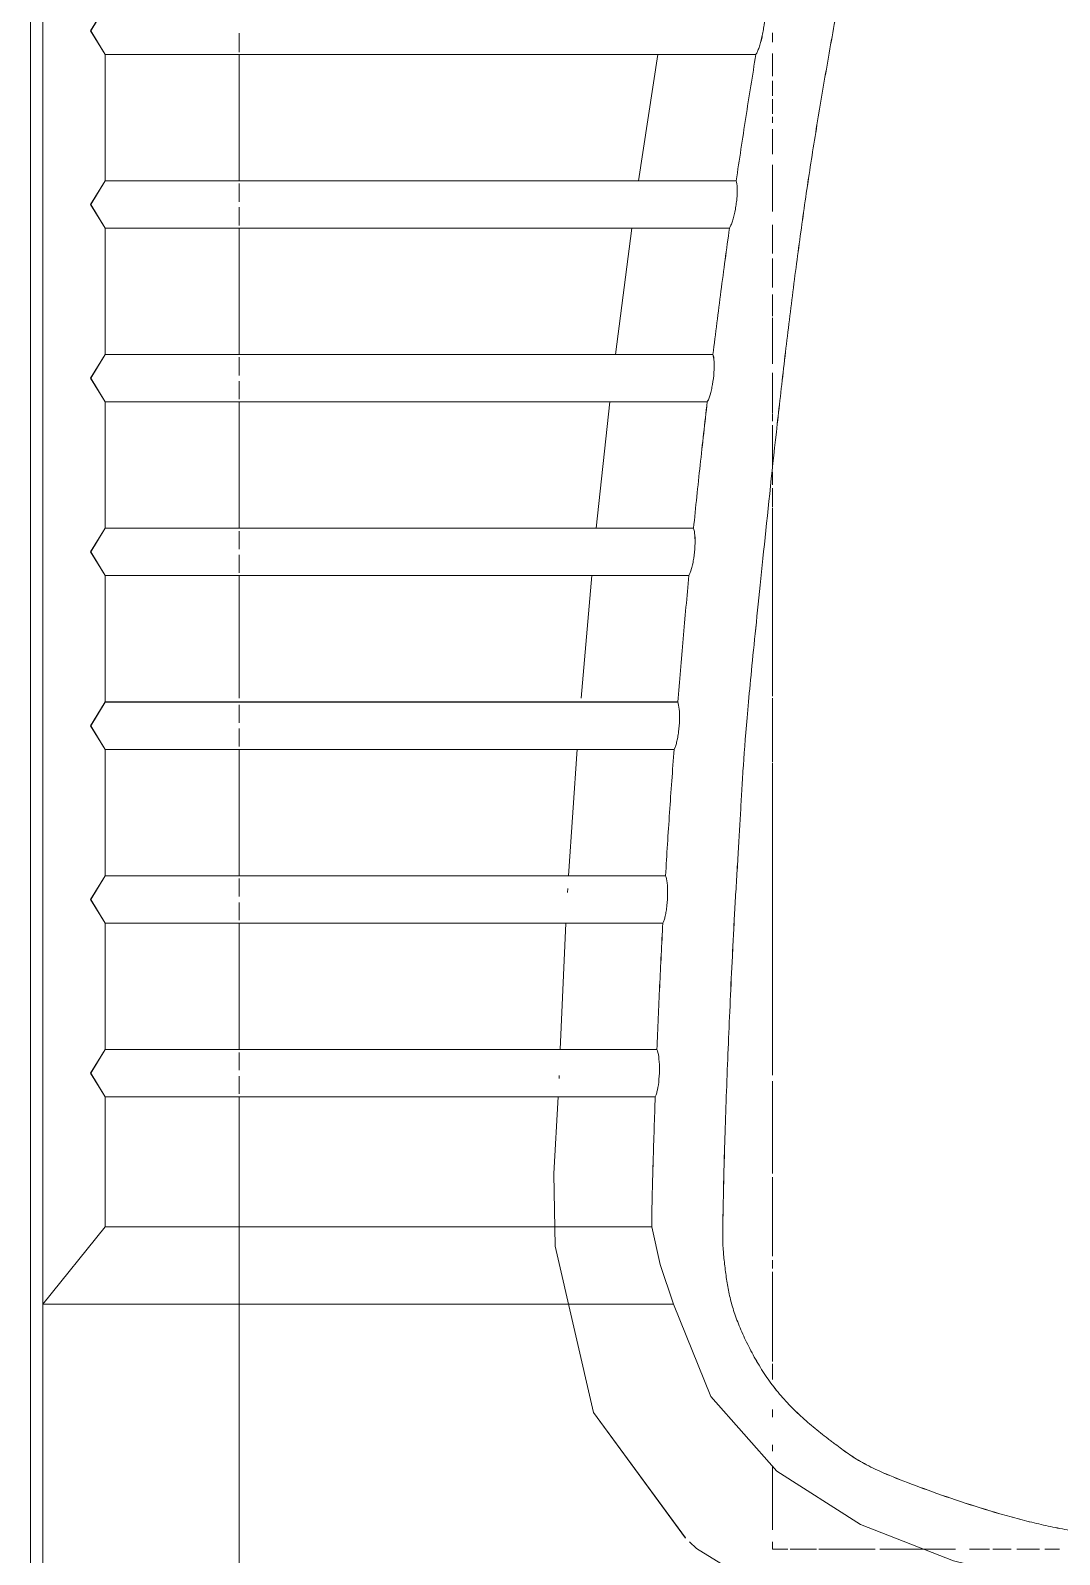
# Model space of a CAD drawing. Header units: millimetres. Extents: x -4000 to 187956, y -58990 to 162485.
# Drawn here: x 2590.6 to 2788.2, y 77824 to 78116.6 of the extents above; entities that cross this region are included whole.
import ezdxf

# ---------------------------------------------------------------- set-up
doc = ezdxf.new("R2010")
doc.units = ezdxf.units.MM
doc.layers.add('P-SANR-FIXT', color=6, linetype='Continuous', lineweight=9)

# ---------------------------------------------------------------- blocks, each defined once
blk = doc.blocks.new('WCPan-SquattingPan-Vitra-ArkitektSeries-5952 - CMPX502N-V873-FFS - TANG 1')
at = {"layer": 'P-SANR-FIXT', "color": 250}
for p, q in [((-252.96, 390.25), (-252.96, -212.38)), ((-250.56, 314.32), (-250.56, -77.95)), ((-238.61, 162), (-113.66, 162)), ((-238.61, 162), (-238.61, 137.74)), ((-117.44, 137.74), (-238.61, 137.74)), ((-238.61, 128.65), (-118.74, 128.65)), ((-238.61, 128.65), (-238.61, 104.39)), ((-121.92, 104.39), (-238.61, 104.39)), ((-238.61, 95.3), (-123, 95.3)), ((-238.61, 95.3), (-238.61, 71.04)), ((-125.64, 71.04), (-238.61, 71.04)), ((-238.61, 61.94), (-126.53, 61.94)), ((-238.61, 61.94), (-238.61, 37.68)), ((-128.66, 37.68), (-238.61, 37.68)), ((-238.61, 28.59), (-129.37, 28.59)), ((-238.61, 28.59), (-238.61, 4.33)), ((-131.02, 4.33), (-238.61, 4.33)), ((-238.61, -4.77), (-131.54, -4.77)), ((-238.61, -4.77), (-238.61, -29.03)), ((-132.67, -29.03), (-238.61, -29.03)), ((-238.61, -38.12), (-133, -38.12)), ((-238.61, -38.12), (-238.61, -63.05)), ((-250.56, -77.95), (-238.61, -63.05)), ((-238.61, -63.05), (-133.65, -63.05)), ((-129.51, -77.95), (-250.56, -77.95)), ((-250.56, -77.95), (-250.56, -212.38))]:
    blk.add_line(p, q, dxfattribs=at)
at = {"layer": 'P-SANR-FIXT', "color": 253}
for p, q in [((-212.88, 162.47), (-212.88, 166.05)), ((-212.88, 137.74), (-212.88, 162)), ((-136.22, 137.75), (-132.5, 162.01)), ((-212.88, 133.7), (-212.88, 137.24)), ((-212.88, 129.14), (-212.88, 132.68)), ((-212.88, 104.39), (-212.88, 128.65)), ((-140.63, 104.4), (-137.5, 128.65)), ((-212.88, 100.36), (-212.88, 103.87)), ((-212.88, 95.8), (-212.88, 99.3)), ((-212.88, 71.04), (-212.88, 95.3)), ((-144.31, 71.03), (-141.71, 95.3)), ((-110.49, 78.73), (-110.49, 75.1)), ((-110.49, 74.91), (-110.49, 38.82)), ((-212.88, 67.03), (-212.88, 70.5)), ((-212.88, 62.47), (-212.88, 65.93)), ((-212.88, 38.41), (-212.88, 61.94)), ((-147.25, 38.44), (-145.19, 61.94)), ((-110.49, 38.41), (-110.49, 26.21)), ((-212.88, 33.69), (-212.88, 37.13)), ((-212.88, 29.13), (-212.88, 32.57)), ((-212.88, 4.33), (-212.88, 28.59)), ((-149.63, 4.32), (-148.01, 28.61)), ((-110.49, 26.01), (-110.49, -33.94)), ((-212.88, 0.35), (-212.88, 3.77)), ((-149.82, 1.1), (-149.77, 1.91)), ((-212.88, -4.22), (-212.88, -0.8)), ((-212.88, -29.03), (-212.88, -4.77)), ((-151.27, -29.02), (-150.15, -4.79)), ((-212.88, -33), (-212.88, -29.59)), ((-212.88, -37.56), (-212.88, -34.16)), ((-151.47, -34.6), (-151.45, -33.99)), ((-110.49, -35.13), (-110.49, -52.84)), ((-212.88, -199.94), (-212.88, -38.12)), ((-152.48, -52.83), (-151.63, -38.12)), ((-110.49, -53.53), (-110.49, -68.7)), ((-110.49, -69.46), (-110.49, -71.1)), ((-110.49, -71.72), (-110.49, -88.92)), ((-110.49, -89.35), (-110.49, -92.35))]:
    blk.add_line(p, q, dxfattribs=at)
at = {"layer": 'P-SANR-FIXT', "color": 254}
for p, q in [((-110.49, 166.17), (-110.49, 164.33)), ((-110.49, 162.15), (-110.49, 157.84)), ((-110.49, 156.95), (-110.49, 154.08)), ((-110.49, 153.42), (-110.49, 150.57)), ((-110.49, 150.05), (-110.49, 148.86)), ((-110.49, 147.63), (-110.49, 142.85)), ((-110.49, 140.79), (-110.49, 131.88)), ((-110.49, 129.27), (-110.49, 123.78)), ((-110.49, 122.83), (-110.49, 117.29)), ((-110.49, 115.92), (-110.49, 111.78)), ((-110.49, 111.42), (-110.49, 102.62)), ((-110.49, 100.9), (-110.49, 93.16)), ((-110.49, 93.01), (-110.49, 91.6)), ((-110.49, 90.81), (-110.49, 82.98)), ((-110.49, 81.79), (-110.49, 79.39)), ((-110.49, -98.13), (-110.49, -99.61)), ((-110.49, -104.9), (-110.49, -106.17)), ((-110.49, -109), (-110.49, -121.25)), ((-110.49, -123.57), (-110.49, -124.95)), ((-107.53, -124.95), (-110.49, -124.95)), ((-102.01, -124.95), (-107.06, -124.95)), ((-90.77, -124.95), (-101.59, -124.95)), ((-75.34, -124.95), (-89.89, -124.95)), ((-68.79, -124.95), (-72.67, -124.95)), ((-64.64, -124.95), (-68.19, -124.95)), ((-59.19, -124.95), (-63.54, -124.95)), ((-55.39, -124.95), (-58.16, -124.95))]:
    blk.add_line(p, q, dxfattribs=at)
at = {"layer": 'P-SANR-FIXT', "color": 250, "flags": 128}
for points in [[(-238.61, 171.1), (-241.4, 166.55), (-238.61, 162)], [(-238.61, 137.74), (-241.4, 133.2), (-238.61, 128.65)], [(-238.61, 104.39), (-241.4, 99.84), (-238.61, 95.3)], [(-238.61, 71.04), (-241.4, 66.49), (-238.61, 61.94)], [(-238.61, 37.68), (-241.4, 33.13), (-238.61, 28.59)], [(-238.61, 4.33), (-241.4, -0.22), (-238.61, -4.77)], [(-238.61, -29.03), (-241.4, -33.57), (-238.61, -38.12)], [(-133.65, -63.06), (-132.07, -70.29), (-129.51, -77.95)], [(-129.51, -77.95), (-122.31, -95.64), (-109.64, -109.96), (-93.56, -120.23), (-75.73, -127.21), (-57.15, -131.73), (-38.22, -134.5), (-19.05, -135.95), (0, -136.38)]]:
    blk.add_lwpolyline(points, dxfattribs=at)
at = {"layer": 'P-SANR-FIXT', "color": 253, "flags": 128}
for points in [[(-127.19, -122.81), (-144.85, -98.72), (-152.19, -66.81), (-152.48, -52.9)], [(-66.3, -151.6), (-97.11, -142.05), (-125.05, -124.81), (-126.42, -123.54)]]:
    blk.add_lwpolyline(points, dxfattribs=at)
at = {"layer": 'P-SANR-FIXT', "color": 250}
for points, knots in [([(0, -125.43), (-5, -125.49), (-12.48, -125.39), (-22.41, -124.89), (-29.83, -124.31), (-37.27, -123.6), (-44.72, -122.74), (-50.87, -121.81), (-55.74, -120.91), (-59.33, -120.14), (-62.99, -119.24), (-68.07, -117.83), (-74.48, -115.82), (-81.64, -113.31), (-87.62, -111.02), (-91.77, -109.17), (-94.76, -107.48), (-96.78, -106.05), (-98.24, -104.94), (-99.12, -104.27), (-100.05, -103.57), (-101.25, -102.65), (-103.13, -101.12), (-105.41, -99.11), (-107.97, -96.54), (-110.28, -93.84), (-112.35, -90.87), (-114.24, -87.67), (-115.87, -84.42), (-117.23, -81.3), (-118.22, -78.41), (-118.9, -75.6), (-119.29, -73.25), (-119.54, -71.34), (-119.72, -69.84), (-119.87, -68.43), (-120, -66.8), (-120.06, -64.86), (-120.01, -61.98), (-119.92, -57.74), (-119.79, -51.56), (-119.56, -44.17), (-119.28, -36.03), (-118.95, -27.84), (-118.59, -19.7), (-118.26, -12.58), (-117.96, -6.71), (-117.72, -2.21), (-117.5, 1.64), (-117.31, 4.76), (-117.15, 7.15), (-117.01, 9.49), (-116.84, 12.43), (-116.64, 15.92), (-116.42, 20.03), (-116.07, 25.77), (-115.47, 34.04), (-114.14, 47.68), (-112.11, 67.27), (-110.06, 86.83), (-108.18, 103.26), (-106.67, 115.71), (-105.33, 125.94), (-104.2, 133.91), (-103.34, 139.7), (-102.43, 145.49), (-101.12, 153.5), (-99.34, 163.8), (-97.05, 176.38), (-94.68, 188.88), (-92.31, 201.03), (-90, 212.53), (-87.84, 223.11), (-86.23, 230.87), (-85.05, 236.41), (-83.88, 241.7), (-82.46, 247.76), (-80.84, 254.24), (-78.81, 261.93), (-77.01, 268.32), (-75.69, 273.02), (-75.02, 275.49), (-74.56, 277.26), (-74.15, 278.85), (-73.68, 280.62), (-73.24, 282.3), (-72.87, 283.64), (-72.63, 284.48), (-72.45, 285.02), (-72.3, 285.45), (-72.14, 285.92), (-71.89, 286.73), (-71.61, 287.68), (-71.39, 288.44), (-71.19, 289.15), (-70.99, 289.81), (-70.78, 290.45), (-70.54, 291.12), (-70.31, 291.73), (-70.12, 292.19), (-70, 292.47), (-69.9, 292.68), (-69.81, 292.91), (-69.69, 293.2), (-69.48, 293.73), (-69.21, 294.51), (-68.87, 295.48), (-68.35, 296.82), (-67.67, 298.23), (-66.81, 299.51), (-66.22, 300.25), (-65.73, 300.82), (-65.18, 301.4), (-64.39, 302.23), (-62.85, 303.76), (-60.28, 306.11), (-57.41, 308.36), (-55.05, 309.93), (-53.28, 310.94), (-51.51, 311.78), (-49.1, 312.78), (-45.97, 313.77), (-42.63, 314.54), (-40.15, 315), (-38.69, 315.25), (-37.21, 315.49), (-35.25, 315.76), (-31.89, 316.08), (-27.44, 316.33), (-22.03, 316.49), (-17.03, 316.62), (-12.49, 316.73), (-6.63, 316.75), (-2.57, 316.65), (0, 316.53)], [-1, -1, -1, -1, -0.97619, -0.964286, -0.952381, -0.940476, -0.928571, -0.916667, -0.910714, -0.904762, -0.89881, -0.892857, -0.880952, -0.869048, -0.857143, -0.845238, -0.833333, -0.821429, -0.815476, -0.8125, -0.809524, -0.803571, -0.797619, -0.785714, -0.77381, -0.761905, -0.75, -0.738095, -0.72619, -0.714286, -0.702381, -0.690476, -0.678571, -0.672619, -0.666667, -0.660714, -0.654762, -0.642857, -0.630952, -0.619048, -0.607143, -0.595238, -0.583333, -0.571429, -0.559524, -0.547619, -0.541667, -0.535714, -0.529762, -0.526786, -0.52381, -0.520833, -0.517857, -0.511905, -0.505952, -0.5, -0.488095, -0.47619, -0.464286, -0.452381, -0.446429, -0.440476, -0.434524, -0.431548, -0.428571, -0.425595, -0.422619, -0.416667, -0.410714, -0.404762, -0.39881, -0.392857, -0.386905, -0.380952, -0.377976, -0.375, -0.369048, -0.363095, -0.357143, -0.345238, -0.339286, -0.33631, -0.333333, -0.330357, -0.327381, -0.321429, -0.315476, -0.309524, -0.303571, -0.297619, -0.291667, -0.285714, -0.279762, -0.27381, -0.267857, -0.261905, -0.255952, -0.25, -0.244048, -0.241071, -0.239583, -0.238095, -0.236607, -0.235119, -0.232143, -0.22619, -0.220238, -0.214286, -0.202381, -0.196429, -0.193452, -0.190476, -0.1875, -0.184524, -0.178571, -0.166667, -0.154762, -0.14881, -0.142857, -0.136905, -0.130952, -0.119048, -0.107143, -0.10119, -0.098214, -0.095238, -0.089286, -0.083333, -0.071429, -0.059524, -0.047619, -0.035714, -0.02381, 0, 0, 0, 0]), ([(-113.66, 162), (-113.56, 162.16), (-113.36, 162.55), (-113.05, 163.33), (-112.75, 164.27), (-112.49, 165.34), (-112.26, 166.48), (-112.04, 168.01), (-111.92, 169.81), (-112.03, 170.78), (-112.13, 171.1)], [0, 0, 0, 0, 0.1, 0.2, 0.3, 0.4, 0.5, 0.6, 0.8, 1, 1, 1, 1]), ([(-118.74, 128.65), (-118.64, 128.81), (-118.45, 129.19), (-118.16, 129.97), (-117.89, 130.92), (-117.65, 131.99), (-117.46, 133.13), (-117.27, 134.67), (-117.2, 136.46), (-117.33, 137.43), (-117.44, 137.74)], [0, 0, 0, 0, 0.1, 0.2, 0.3, 0.4, 0.5, 0.6, 0.8, 1, 1, 1, 1]), ([(-123, 95.3), (-122.91, 95.45), (-122.73, 95.84), (-122.45, 96.62), (-122.21, 97.57), (-121.92, 99), (-121.68, 100.97), (-121.65, 103.11), (-121.8, 104.07), (-121.92, 104.39)], [0, 0, 0, 0, 0.1, 0.2, 0.3, 0.4, 0.6, 0.8, 1, 1, 1, 1]), ([(-126.53, 61.94), (-126.44, 62.1), (-126.26, 62.49), (-126.01, 63.27), (-125.78, 64.22), (-125.52, 65.66), (-125.33, 67.62), (-125.34, 69.76), (-125.52, 70.72), (-125.64, 71.04)], [0, 0, 0, 0, 0.1, 0.2, 0.3, 0.4, 0.6, 0.8, 1, 1, 1, 1]), ([(-129.37, 28.59), (-129.29, 28.74), (-129.12, 29.13), (-128.88, 29.92), (-128.67, 30.87), (-128.45, 32.31), (-128.29, 34.28), (-128.35, 36.41), (-128.54, 37.37), (-128.66, 37.68)], [0, 0, 0, 0, 0.1, 0.2, 0.3, 0.4, 0.6, 0.8, 1, 1, 1, 1]), ([(-131.54, -4.77), (-131.45, -4.61), (-131.29, -4.22), (-131.07, -3.43), (-130.88, -2.47), (-130.69, -1.03), (-130.57, 0.94), (-130.67, 3.06), (-130.88, 4.01), (-131.02, 4.33)], [0, 0, 0, 0, 0.1, 0.2, 0.3, 0.4, 0.6, 0.8, 1, 1, 1, 1]), ([(-133, -38.12), (-132.92, -37.97), (-132.77, -37.58), (-132.49, -36.52), (-132.24, -34.77), (-132.15, -32.41), (-132.3, -30.29), (-132.53, -29.34), (-132.67, -29.03)], [0, 0, 0, 0, 0.1, 0.2, 0.4, 0.6, 0.8, 1, 1, 1, 1]), ([(-133, -38.12), (-133.07, -40.1), (-133.2, -44.17), (-133.37, -49.49), (-133.49, -53.87), (-133.61, -58.03), (-133.65, -61.03), (-133.65, -63.06)], [0, 0, 0, 0, 0.25, 0.5, 0.625, 0.75, 1, 1, 1, 1])]:
    blk.add_open_spline(points, degree=3, knots=knots, dxfattribs=at)
for points in [[(-113.66, 162.01), (-114.33, 157.97), (-115.62, 149.89), (-116.85, 141.8), (-117.44, 137.75)], [(-118.74, 128.65), (-119.3, 124.61), (-120.4, 116.53), (-121.42, 108.44), (-121.92, 104.39)], [(-123, 95.3), (-123.47, 91.26), (-124.38, 83.17), (-125.23, 75.08), (-125.64, 71.04)], [(-126.53, 61.94), (-126.91, 57.92), (-127.65, 49.83), (-128.34, 41.67), (-128.66, 37.68)], [(-129.37, 28.59), (-129.68, 24.55), (-130.26, 16.46), (-130.78, 8.36), (-131.02, 4.33)], [(-131.54, -4.77), (-131.75, -8.81), (-132.16, -16.9), (-132.51, -24.99), (-132.67, -29.03)]]:
    blk.add_open_spline(points, degree=3, dxfattribs=at)
blk = doc.blocks.new('CMF2_NHAXUONG_A_rvt-1-FFS - TANG 1')
at = {"layer": 'P-SANR-FIXT', "color": 250}
for p, q in [((2590.58, 78340.25), (2590.58, 77737.63)), ((2592.98, 78264.33), (2592.98, 77872.05)), ((2604.93, 78112.01), (2729.88, 78112.01)), ((2604.93, 78112.01), (2604.93, 78087.75)), ((2726.1, 78087.75), (2604.93, 78087.75)), ((2604.93, 78078.65), (2724.8, 78078.65)), ((2604.93, 78078.65), (2604.93, 78054.39)), ((2721.62, 78054.39), (2604.93, 78054.39)), ((2604.93, 78045.3), (2720.53, 78045.3)), ((2604.93, 78045.3), (2604.93, 78021.04)), ((2717.9, 78021.04), (2604.93, 78021.04)), ((2604.93, 78011.95), (2717.01, 78011.95)), ((2604.93, 78011.95), (2604.93, 77987.69)), ((2714.87, 77987.69), (2604.93, 77987.69)), ((2604.93, 77978.59), (2714.16, 77978.59)), ((2604.93, 77978.59), (2604.93, 77954.33)), ((2712.52, 77954.33), (2604.93, 77954.33)), ((2604.93, 77945.24), (2712, 77945.24)), ((2604.93, 77945.24), (2604.93, 77920.98)), ((2710.87, 77920.98), (2604.93, 77920.98)), ((2604.93, 77911.88), (2710.54, 77911.88)), ((2604.93, 77911.88), (2604.93, 77886.95)), ((2592.98, 77872.05), (2604.93, 77886.95)), ((2604.93, 77886.95), (2709.89, 77886.95)), ((2714.03, 77872.05), (2592.98, 77872.05)), ((2592.98, 77872.05), (2592.98, 77737.63))]:
    blk.add_line(p, q, dxfattribs=at)
at = {"layer": 'P-SANR-FIXT', "color": 253}
for p, q in [((2630.65, 78112.48), (2630.65, 78116.06)), ((2630.65, 78087.75), (2630.65, 78112.01)), ((2707.32, 78087.76), (2711.04, 78112.01)), ((2630.65, 78083.7), (2630.65, 78087.24)), ((2630.65, 78079.14), (2630.65, 78082.68)), ((2630.65, 78054.39), (2630.65, 78078.65)), ((2702.91, 78054.41), (2706.03, 78078.66)), ((2630.65, 78050.37), (2630.65, 78053.87)), ((2630.65, 78045.81), (2630.65, 78049.31)), ((2630.65, 78021.04), (2630.65, 78045.3)), ((2699.23, 78021.03), (2701.83, 78045.3)), ((2733.04, 78028.73), (2733.04, 78025.1)), ((2733.04, 78024.91), (2733.04, 77988.83)), ((2630.65, 78017.03), (2630.65, 78020.5)), ((2630.65, 78012.47), (2630.65, 78015.94)), ((2630.65, 77988.41), (2630.65, 78011.95)), ((2696.29, 77988.44), (2698.34, 78011.94)), ((2733.04, 77988.41), (2733.04, 77976.21)), ((2630.65, 77983.69), (2630.65, 77987.14)), ((2630.65, 77979.13), (2630.65, 77982.57)), ((2630.65, 77954.33), (2630.65, 77978.59)), ((2693.9, 77954.32), (2695.53, 77978.61)), ((2733.04, 77976.02), (2733.04, 77916.07)), ((2630.65, 77950.35), (2630.65, 77953.77)), ((2693.72, 77951.1), (2693.76, 77951.91)), ((2630.65, 77945.79), (2630.65, 77949.21)), ((2630.65, 77920.98), (2630.65, 77945.24)), ((2692.27, 77920.98), (2693.39, 77945.22)), ((2630.65, 77917.01), (2630.65, 77920.41)), ((2630.65, 77912.44), (2630.65, 77915.85)), ((2692.07, 77915.41), (2692.09, 77916.01)), ((2733.04, 77914.87), (2733.04, 77897.16)), ((2630.65, 77750.06), (2630.65, 77911.88)), ((2691.06, 77897.17), (2691.9, 77911.89)), ((2733.04, 77896.47), (2733.04, 77881.3)), ((2733.04, 77880.54), (2733.04, 77878.91)), ((2733.04, 77878.28), (2733.04, 77861.08)), ((2733.04, 77860.65), (2733.04, 77857.66))]:
    blk.add_line(p, q, dxfattribs=at)
at = {"layer": 'P-SANR-FIXT', "color": 254}
for p, q in [((2733.04, 78116.17), (2733.04, 78114.34)), ((2733.04, 78112.16), (2733.04, 78107.85)), ((2733.04, 78106.95), (2733.04, 78104.08)), ((2733.04, 78103.42), (2733.04, 78100.57)), ((2733.04, 78100.05), (2733.04, 78098.87)), ((2733.04, 78097.64), (2733.04, 78092.85)), ((2733.04, 78090.79), (2733.04, 78081.89)), ((2733.04, 78079.27), (2733.04, 78073.78)), ((2733.04, 78072.83), (2733.04, 78067.3)), ((2733.04, 78065.93), (2733.04, 78061.79)), ((2733.04, 78061.42), (2733.04, 78052.63)), ((2733.04, 78050.9), (2733.04, 78043.17)), ((2733.04, 78043.02), (2733.04, 78041.61)), ((2733.04, 78040.82), (2733.04, 78032.98)), ((2733.04, 78031.8), (2733.04, 78029.39)), ((2733.04, 77851.88), (2733.04, 77850.39)), ((2733.04, 77845.1), (2733.04, 77843.83)), ((2733.04, 77841.01), (2733.04, 77828.76)), ((2733.04, 77826.44), (2733.04, 77825.05)), ((2736.01, 77825.05), (2733.04, 77825.05)), ((2741.52, 77825.05), (2736.48, 77825.05)), ((2752.77, 77825.05), (2741.94, 77825.05)), ((2768.2, 77825.05), (2753.65, 77825.05)), ((2774.75, 77825.05), (2770.87, 77825.05)), ((2778.9, 77825.05), (2775.35, 77825.05)), ((2784.35, 77825.05), (2779.99, 77825.05)), ((2788.14, 77825.05), (2785.38, 77825.05))]:
    blk.add_line(p, q, dxfattribs=at)
at = {"layer": 'P-SANR-FIXT', "color": 250, "flags": 128}
for points in [[(2604.93, 78121.1), (2602.13, 78116.56), (2604.93, 78112.01)], [(2604.93, 78087.75), (2602.13, 78083.2), (2604.93, 78078.65)], [(2604.93, 78054.39), (2602.13, 78049.85), (2604.93, 78045.3)], [(2604.93, 78021.04), (2602.13, 78016.49), (2604.93, 78011.95)], [(2604.93, 77987.69), (2602.13, 77983.14), (2604.93, 77978.59)], [(2604.93, 77954.33), (2602.13, 77949.78), (2604.93, 77945.24)], [(2604.93, 77920.98), (2602.13, 77916.43), (2604.93, 77911.88)], [(2709.89, 77886.95), (2711.46, 77879.72), (2714.03, 77872.06)], [(2714.03, 77872.06), (2721.23, 77854.36), (2733.89, 77840.04), (2749.98, 77829.77), (2767.81, 77822.8), (2786.39, 77818.28), (2805.32, 77815.51), (2824.49, 77814.05), (2843.54, 77813.63)]]:
    blk.add_lwpolyline(points, dxfattribs=at)
at = {"layer": 'P-SANR-FIXT', "color": 253, "flags": 128}
for points in [[(2716.35, 77827.2), (2698.69, 77851.29), (2691.35, 77883.2), (2691.06, 77897.11)], [(2777.23, 77798.4), (2746.43, 77807.96), (2718.48, 77825.2), (2717.12, 77826.46)]]:
    blk.add_lwpolyline(points, dxfattribs=at)
at = {"layer": 'P-SANR-FIXT', "color": 250}
for points, knots in [([(2843.54, 77824.58), (2838.54, 77824.51), (2831.06, 77824.61), (2821.13, 77825.11), (2813.71, 77825.69), (2806.27, 77826.41), (2798.82, 77827.27), (2792.67, 77828.19), (2787.8, 77829.1), (2784.21, 77829.86), (2780.54, 77830.77), (2775.47, 77832.18), (2769.06, 77834.18), (2761.9, 77836.7), (2755.92, 77838.99), (2751.77, 77840.83), (2748.78, 77842.53), (2746.75, 77843.96), (2745.3, 77845.06), (2744.42, 77845.73), (2743.48, 77846.44), (2742.28, 77847.36), (2740.41, 77848.88), (2738.13, 77850.89), (2735.56, 77853.47), (2733.26, 77856.17), (2731.18, 77859.13), (2729.3, 77862.33), (2727.67, 77865.58), (2726.31, 77868.7), (2725.32, 77871.59), (2724.64, 77874.41), (2724.25, 77876.75), (2724, 77878.66), (2723.82, 77880.16), (2723.67, 77881.57), (2723.54, 77883.2), (2723.48, 77885.14), (2723.53, 77888.02), (2723.61, 77892.26), (2723.75, 77898.44), (2723.97, 77905.84), (2724.26, 77913.97), (2724.59, 77922.17), (2724.94, 77930.3), (2725.27, 77937.42), (2725.57, 77943.29), (2725.82, 77947.8), (2726.04, 77951.64), (2726.23, 77954.76), (2726.38, 77957.16), (2726.53, 77959.5), (2726.7, 77962.44), (2726.89, 77965.92), (2727.12, 77970.04), (2727.47, 77975.77), (2728.07, 77984.04), (2729.4, 77997.69), (2731.43, 78017.27), (2733.48, 78036.83), (2735.35, 78053.27), (2736.86, 78065.71), (2738.21, 78075.94), (2739.33, 78083.92), (2740.19, 78089.7), (2741.1, 78095.5), (2742.41, 78103.5), (2744.19, 78113.8), (2746.48, 78126.38), (2748.85, 78138.89), (2751.23, 78151.04), (2753.53, 78162.54), (2755.7, 78173.11), (2757.31, 78180.87), (2758.48, 78186.42), (2759.66, 78191.7), (2761.08, 78197.76), (2762.7, 78204.25), (2764.73, 78211.93), (2766.53, 78218.32), (2767.85, 78223.03), (2768.52, 78225.49), (2768.98, 78227.26), (2769.39, 78228.85), (2769.85, 78230.62), (2770.3, 78232.31), (2770.66, 78233.64), (2770.91, 78234.49), (2771.09, 78235.03), (2771.23, 78235.45), (2771.4, 78235.92), (2771.65, 78236.73), (2771.93, 78237.69), (2772.15, 78238.45), (2772.35, 78239.16), (2772.55, 78239.81), (2772.76, 78240.46), (2772.99, 78241.13), (2773.23, 78241.73), (2773.42, 78242.19), (2773.54, 78242.47), (2773.63, 78242.69), (2773.73, 78242.91), (2773.85, 78243.21), (2774.05, 78243.74), (2774.33, 78244.52), (2774.67, 78245.49), (2775.19, 78246.83), (2775.87, 78248.23), (2776.73, 78249.51), (2777.32, 78250.26), (2777.81, 78250.82), (2778.36, 78251.41), (2779.15, 78252.23), (2780.69, 78253.77), (2783.26, 78256.12), (2786.13, 78258.37), (2788.49, 78259.94), (2790.26, 78260.95), (2792.02, 78261.79), (2794.44, 78262.78), (2797.57, 78263.78), (2800.91, 78264.54), (2803.38, 78265.01), (2804.84, 78265.25), (2806.33, 78265.5), (2808.29, 78265.76), (2811.65, 78266.08), (2816.1, 78266.34), (2821.51, 78266.49), (2826.51, 78266.62), (2831.05, 78266.73), (2836.91, 78266.75), (2840.97, 78266.66), (2843.54, 78266.54)], [-1, -1, -1, -1, -0.97619, -0.964286, -0.952381, -0.940476, -0.928571, -0.916667, -0.910714, -0.904762, -0.89881, -0.892857, -0.880952, -0.869048, -0.857143, -0.845238, -0.833333, -0.821429, -0.815476, -0.8125, -0.809524, -0.803571, -0.797619, -0.785714, -0.77381, -0.761905, -0.75, -0.738095, -0.72619, -0.714286, -0.702381, -0.690476, -0.678571, -0.672619, -0.666667, -0.660714, -0.654762, -0.642857, -0.630952, -0.619048, -0.607143, -0.595238, -0.583333, -0.571429, -0.559524, -0.547619, -0.541667, -0.535714, -0.529762, -0.526786, -0.52381, -0.520833, -0.517857, -0.511905, -0.505952, -0.5, -0.488095, -0.47619, -0.464286, -0.452381, -0.446429, -0.440476, -0.434524, -0.431548, -0.428571, -0.425595, -0.422619, -0.416667, -0.410714, -0.404762, -0.39881, -0.392857, -0.386905, -0.380952, -0.377976, -0.375, -0.369048, -0.363095, -0.357143, -0.345238, -0.339286, -0.33631, -0.333333, -0.330357, -0.327381, -0.321429, -0.315476, -0.309524, -0.303571, -0.297619, -0.291667, -0.285714, -0.279762, -0.27381, -0.267857, -0.261905, -0.255952, -0.25, -0.244048, -0.241071, -0.239583, -0.238095, -0.236607, -0.235119, -0.232143, -0.22619, -0.220238, -0.214286, -0.202381, -0.196429, -0.193452, -0.190476, -0.1875, -0.184524, -0.178571, -0.166667, -0.154762, -0.14881, -0.142857, -0.136905, -0.130952, -0.119048, -0.107143, -0.10119, -0.098214, -0.095238, -0.089286, -0.083333, -0.071429, -0.059524, -0.047619, -0.035714, -0.02381, 0, 0, 0, 0]), ([(2729.88, 78112.01), (2729.98, 78112.16), (2730.18, 78112.55), (2730.49, 78113.33), (2730.78, 78114.28), (2731.05, 78115.34), (2731.28, 78116.48), (2731.5, 78118.02), (2731.62, 78119.81), (2731.51, 78120.78), (2731.41, 78121.1)], [0, 0, 0, 0, 0.1, 0.2, 0.3, 0.4, 0.5, 0.6, 0.8, 1, 1, 1, 1]), ([(2724.8, 78078.65), (2724.9, 78078.81), (2725.09, 78079.2), (2725.38, 78079.98), (2725.65, 78080.93), (2725.89, 78082), (2726.08, 78083.14), (2726.27, 78084.67), (2726.34, 78086.46), (2726.21, 78087.43), (2726.1, 78087.75)], [0, 0, 0, 0, 0.1, 0.2, 0.3, 0.4, 0.5, 0.6, 0.8, 1, 1, 1, 1]), ([(2720.53, 78045.3), (2720.63, 78045.46), (2720.81, 78045.84), (2721.08, 78046.63), (2721.33, 78047.58), (2721.62, 78049.01), (2721.86, 78050.97), (2721.89, 78053.12), (2721.73, 78054.08), (2721.62, 78054.39)], [0, 0, 0, 0, 0.1, 0.2, 0.3, 0.4, 0.6, 0.8, 1, 1, 1, 1]), ([(2717.01, 78011.95), (2717.1, 78012.1), (2717.28, 78012.49), (2717.53, 78013.28), (2717.76, 78014.23), (2718.01, 78015.66), (2718.21, 78017.63), (2718.19, 78019.77), (2718.02, 78020.72), (2717.9, 78021.04)], [0, 0, 0, 0, 0.1, 0.2, 0.3, 0.4, 0.6, 0.8, 1, 1, 1, 1]), ([(2714.16, 77978.59), (2714.25, 77978.75), (2714.42, 77979.14), (2714.66, 77979.92), (2714.87, 77980.88), (2715.09, 77982.32), (2715.25, 77984.28), (2715.19, 77986.42), (2715, 77987.37), (2714.87, 77987.69)], [0, 0, 0, 0, 0.1, 0.2, 0.3, 0.4, 0.6, 0.8, 1, 1, 1, 1]), ([(2712, 77945.24), (2712.08, 77945.39), (2712.25, 77945.78), (2712.47, 77946.57), (2712.66, 77947.53), (2712.85, 77948.97), (2712.97, 77950.94), (2712.86, 77953.07), (2712.65, 77954.02), (2712.52, 77954.33)], [0, 0, 0, 0, 0.1, 0.2, 0.3, 0.4, 0.6, 0.8, 1, 1, 1, 1]), ([(2710.54, 77911.88), (2710.62, 77912.04), (2710.77, 77912.43), (2711.05, 77913.48), (2711.3, 77915.23), (2711.39, 77917.6), (2711.24, 77919.71), (2711.01, 77920.66), (2710.87, 77920.98)], [0, 0, 0, 0, 0.1, 0.2, 0.4, 0.6, 0.8, 1, 1, 1, 1]), ([(2710.54, 77911.88), (2710.47, 77909.9), (2710.33, 77905.83), (2710.17, 77900.52), (2710.04, 77896.13), (2709.93, 77891.97), (2709.88, 77888.98), (2709.89, 77886.95)], [0, 0, 0, 0, 0.25, 0.5, 0.625, 0.75, 1, 1, 1, 1])]:
    blk.add_open_spline(points, degree=3, knots=knots, dxfattribs=at)
for points in [[(2729.88, 78112.01), (2729.21, 78107.97), (2727.91, 78099.89), (2726.69, 78091.8), (2726.1, 78087.75)], [(2724.8, 78078.66), (2724.23, 78074.62), (2723.14, 78066.54), (2722.12, 78058.44), (2721.62, 78054.4)], [(2720.53, 78045.3), (2720.06, 78041.26), (2719.15, 78033.18), (2718.31, 78025.09), (2717.9, 78021.04)], [(2717.01, 78011.95), (2716.63, 78007.93), (2715.89, 77999.84), (2715.2, 77991.68), (2714.87, 77987.69)], [(2714.16, 77978.59), (2713.86, 77974.56), (2713.28, 77966.46), (2712.76, 77958.37), (2712.52, 77954.33)], [(2712, 77945.23), (2711.78, 77941.2), (2711.38, 77933.1), (2711.03, 77925.01), (2710.87, 77920.97)]]:
    blk.add_open_spline(points, degree=3, dxfattribs=at)
at = {"layer": 'P-SANR-FIXT', "color": 250, "lineweight": 9}
blk.add_blockref('WCPan-SquattingPan-Vitra-ArkitektSeries-5952 - CMPX502N-V873-FFS - TANG 1', (2843.54, 77950), dxfattribs=at)

msp = doc.modelspace()

# ---------------------------------------------------------------- block references
at = {"lineweight": 5}
msp.add_blockref('CMF2_NHAXUONG_A_rvt-1-FFS - TANG 1', (0, 0), dxfattribs=at)

doc.saveas('drawing.dxf')
